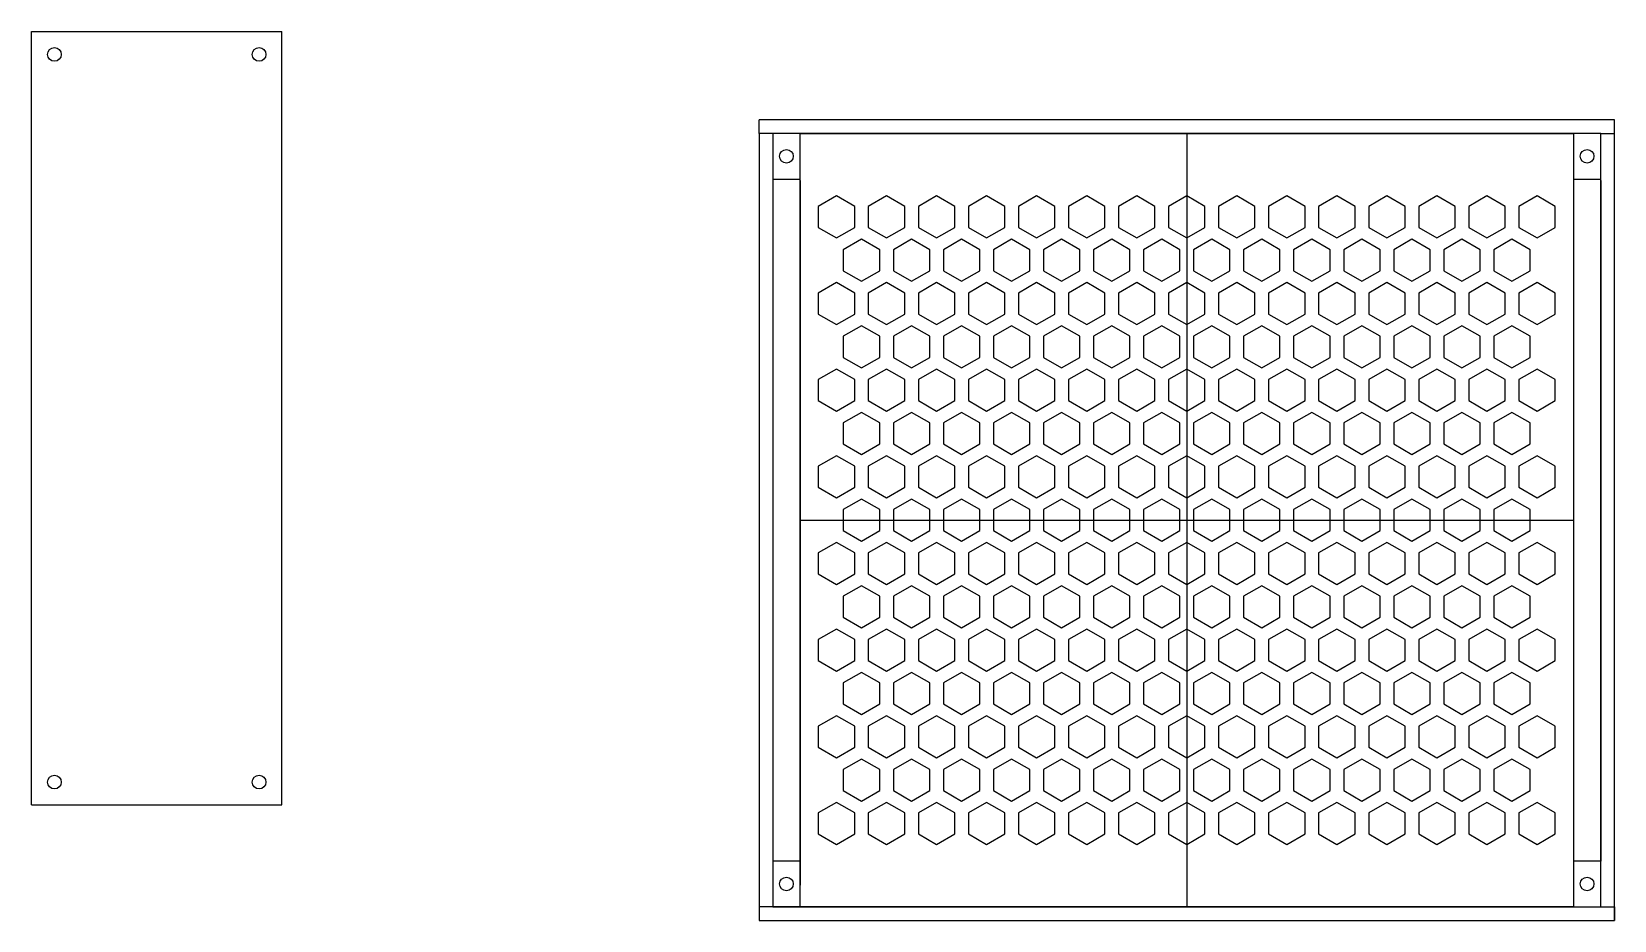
# Model space of a CAD drawing. Header units: millimetres. Extents: x 34 to 5984, y -3597 to 314.
# Drawn here: x 2719.9 to 3067.8, y -2823.3 to -2627.9 of the extents above; entities that cross this region are included whole.
import ezdxf

# ---------------------------------------------------------------- set-up
doc = ezdxf.new("R2010")
doc.units = ezdxf.units.MM

msp = doc.modelspace()

# ---------------------------------------------------------------- linework, layer by layer
for p, q in [((2719.888, -2797.933), (2719.888, -2627.933)), ((2719.888, -2627.933), (2774.888, -2627.933)), ((2774.888, -2797.933), (2774.888, -2627.933)), ((2882.815, -2650.341), (2882.815, -2660.341)), ((2888.815, -2650.341), (2882.815, -2650.341)), ((2888.815, -2660.341), (2888.815, -2650.341)), ((3058.815, -2650.341), (3058.815, -2660.341)), ((3064.815, -2650.341), (3058.815, -2650.341)), ((3064.815, -2660.341), (3064.815, -2650.341)), ((2882.815, -2660.341), (2888.815, -2660.341)), ((2882.815, -2660.341), (2882.815, -2810.341)), ((2888.815, -2660.651), (2888.815, -2683.211)), ((2888.815, -2660.651), (2888.815, -2815.591)), ((3058.815, -2660.341), (3064.815, -2660.341)), ((3064.815, -2660.651), (3064.815, -2810.341)), ((2719.888, -2797.933), (2774.888, -2797.933)), ((2882.815, -2810.341), (2882.815, -2820.341)), ((2888.815, -2810.341), (2882.815, -2810.341)), ((2888.815, -2820.341), (2888.815, -2810.341)), ((3058.815, -2810.341), (3058.815, -2820.341)), ((3064.815, -2810.341), (3058.815, -2810.341)), ((3064.815, -2820.341), (3064.815, -2810.341)), ((2888.815, -2820.341), (2882.815, -2820.341)), ((2882.815, -2820.341), (2888.815, -2820.341)), ((3058.815, -2820.341), (3064.815, -2820.341))]:
    msp.add_line(p, q)
at = {"color": 4}
for p, q in [((2879.815, -2650.341), (2879.815, -2647.341)), ((3067.815, -2647.341), (2879.815, -2647.341)), ((3067.815, -2650.341), (3067.815, -2647.341)), ((3067.815, -2823.341), (3067.815, -2647.341)), ((2882.815, -2650.341), (2879.815, -2650.341)), ((2879.815, -2650.341), (2879.815, -2820.341)), ((2882.815, -2650.341), (2882.815, -2820.341)), ((3064.815, -2650.341), (2882.815, -2650.341)), ((2973.815, -2650.341), (2973.815, -2820.341)), ((3064.815, -2820.341), (3064.815, -2650.341)), ((3064.815, -2650.341), (3067.815, -2650.341)), ((2888.815, -2735.341), (3058.815, -2735.341)), ((2972.315, -2735.341), (2975.315, -2735.341)), ((2882.815, -2820.341), (2879.815, -2820.341)), ((2879.815, -2820.341), (2879.815, -2823.341)), ((2882.815, -2820.341), (3064.815, -2820.341)), ((3064.815, -2820.341), (3067.815, -2820.341)), ((3067.815, -2820.341), (3067.815, -2823.341)), ((2879.815, -2823.341), (3067.815, -2823.341))]:
    msp.add_line(p, q, dxfattribs=at)
at = {"color": 1}
for p, q in [((2888.815, -2650.341), (3058.815, -2650.341)), ((2888.815, -2820.341), (2888.815, -2650.341)), ((3058.815, -2650.341), (3058.815, -2820.341)), ((3058.815, -2820.341), (2888.815, -2820.341))]:
    msp.add_line(p, q, dxfattribs=at)
for points in [[(2900.815, -2666.348), (2896.815, -2664.039), (2892.815, -2666.348), (2892.815, -2670.967), (2896.815, -2673.276), (2900.815, -2670.967)], [(2911.815, -2666.348), (2907.815, -2664.039), (2903.815, -2666.348), (2903.815, -2670.967), (2907.815, -2673.276), (2911.815, -2670.967)], [(2922.815, -2666.348), (2918.815, -2664.039), (2914.815, -2666.348), (2914.815, -2670.967), (2918.815, -2673.276), (2922.815, -2670.967)], [(2933.815, -2666.348), (2929.815, -2664.039), (2925.815, -2666.348), (2925.815, -2670.967), (2929.815, -2673.276), (2933.815, -2670.967)], [(2944.815, -2666.348), (2940.815, -2664.039), (2936.815, -2666.348), (2936.815, -2670.967), (2940.815, -2673.276), (2944.815, -2670.967)], [(2955.815, -2666.348), (2951.815, -2664.039), (2947.815, -2666.348), (2947.815, -2670.967), (2951.815, -2673.276), (2955.815, -2670.967)], [(2966.815, -2666.348), (2962.815, -2664.039), (2958.815, -2666.348), (2958.815, -2670.967), (2962.815, -2673.276), (2966.815, -2670.967)], [(2977.815, -2666.348), (2973.815, -2664.039), (2969.815, -2666.348), (2969.815, -2670.967), (2973.815, -2673.276), (2977.815, -2670.967)], [(2988.815, -2666.348), (2984.815, -2664.039), (2980.815, -2666.348), (2980.815, -2670.967), (2984.815, -2673.276), (2988.815, -2670.967)], [(2999.815, -2666.348), (2995.815, -2664.039), (2991.815, -2666.348), (2991.815, -2670.967), (2995.815, -2673.276), (2999.815, -2670.967)], [(3010.815, -2666.348), (3006.815, -2664.039), (3002.815, -2666.348), (3002.815, -2670.967), (3006.815, -2673.276), (3010.815, -2670.967)], [(3021.815, -2666.348), (3017.815, -2664.039), (3013.815, -2666.348), (3013.815, -2670.967), (3017.815, -2673.276), (3021.815, -2670.967)], [(3032.815, -2666.348), (3028.815, -2664.039), (3024.815, -2666.348), (3024.815, -2670.967), (3028.815, -2673.276), (3032.815, -2670.967)], [(3043.815, -2666.348), (3039.815, -2664.039), (3035.815, -2666.348), (3035.815, -2670.967), (3039.815, -2673.276), (3043.815, -2670.967)], [(3054.815, -2666.348), (3050.815, -2664.039), (3046.815, -2666.348), (3046.815, -2670.967), (3050.815, -2673.276), (3054.815, -2670.967)], [(2906.315, -2675.874), (2902.315, -2673.565), (2898.315, -2675.874), (2898.315, -2680.493), (2902.315, -2682.803), (2906.315, -2680.493)], [(2917.315, -2675.874), (2913.315, -2673.565), (2909.315, -2675.874), (2909.315, -2680.493), (2913.315, -2682.803), (2917.315, -2680.493)], [(2928.315, -2675.874), (2924.315, -2673.565), (2920.315, -2675.874), (2920.315, -2680.493), (2924.315, -2682.803), (2928.315, -2680.493)], [(2939.315, -2675.874), (2935.315, -2673.565), (2931.315, -2675.874), (2931.315, -2680.493), (2935.315, -2682.803), (2939.315, -2680.493)], [(2950.315, -2675.874), (2946.315, -2673.565), (2942.315, -2675.874), (2942.315, -2680.493), (2946.315, -2682.803), (2950.315, -2680.493)], [(2961.315, -2675.874), (2957.315, -2673.565), (2953.315, -2675.874), (2953.315, -2680.493), (2957.315, -2682.803), (2961.315, -2680.493)], [(2972.315, -2675.874), (2968.315, -2673.565), (2964.315, -2675.874), (2964.315, -2680.493), (2968.315, -2682.803), (2972.315, -2680.493)], [(2983.315, -2675.874), (2979.315, -2673.565), (2975.315, -2675.874), (2975.315, -2680.493), (2979.315, -2682.803), (2983.315, -2680.493)], [(2994.315, -2675.874), (2990.315, -2673.565), (2986.315, -2675.874), (2986.315, -2680.493), (2990.315, -2682.803), (2994.315, -2680.493)], [(3005.315, -2675.874), (3001.315, -2673.565), (2997.315, -2675.874), (2997.315, -2680.493), (3001.315, -2682.803), (3005.315, -2680.493)], [(3016.315, -2675.874), (3012.315, -2673.565), (3008.315, -2675.874), (3008.315, -2680.493), (3012.315, -2682.803), (3016.315, -2680.493)], [(3027.315, -2675.874), (3023.315, -2673.565), (3019.315, -2675.874), (3019.315, -2680.493), (3023.315, -2682.803), (3027.315, -2680.493)], [(3038.315, -2675.874), (3034.315, -2673.565), (3030.315, -2675.874), (3030.315, -2680.493), (3034.315, -2682.803), (3038.315, -2680.493)], [(3049.315, -2675.874), (3045.315, -2673.565), (3041.315, -2675.874), (3041.315, -2680.493), (3045.315, -2682.803), (3049.315, -2680.493)], [(2900.815, -2685.401), (2896.815, -2683.091), (2892.815, -2685.401), (2892.815, -2690.019), (2896.815, -2692.329), (2900.815, -2690.019)], [(2911.815, -2685.401), (2907.815, -2683.091), (2903.815, -2685.401), (2903.815, -2690.019), (2907.815, -2692.329), (2911.815, -2690.019)], [(2922.815, -2685.401), (2918.815, -2683.091), (2914.815, -2685.401), (2914.815, -2690.019), (2918.815, -2692.329), (2922.815, -2690.019)], [(2933.815, -2685.401), (2929.815, -2683.091), (2925.815, -2685.401), (2925.815, -2690.019), (2929.815, -2692.329), (2933.815, -2690.019)], [(2944.815, -2685.401), (2940.815, -2683.091), (2936.815, -2685.401), (2936.815, -2690.019), (2940.815, -2692.329), (2944.815, -2690.019)], [(2955.815, -2685.401), (2951.815, -2683.091), (2947.815, -2685.401), (2947.815, -2690.019), (2951.815, -2692.329), (2955.815, -2690.019)], [(2966.815, -2685.401), (2962.815, -2683.091), (2958.815, -2685.401), (2958.815, -2690.019), (2962.815, -2692.329), (2966.815, -2690.019)], [(2977.815, -2685.401), (2973.815, -2683.091), (2969.815, -2685.401), (2969.815, -2690.019), (2973.815, -2692.329), (2977.815, -2690.019)], [(2988.815, -2685.401), (2984.815, -2683.091), (2980.815, -2685.401), (2980.815, -2690.019), (2984.815, -2692.329), (2988.815, -2690.019)], [(2999.815, -2685.401), (2995.815, -2683.091), (2991.815, -2685.401), (2991.815, -2690.019), (2995.815, -2692.329), (2999.815, -2690.019)], [(3010.815, -2685.401), (3006.815, -2683.091), (3002.815, -2685.401), (3002.815, -2690.019), (3006.815, -2692.329), (3010.815, -2690.019)], [(3021.815, -2685.401), (3017.815, -2683.091), (3013.815, -2685.401), (3013.815, -2690.019), (3017.815, -2692.329), (3021.815, -2690.019)], [(3032.815, -2685.401), (3028.815, -2683.091), (3024.815, -2685.401), (3024.815, -2690.019), (3028.815, -2692.329), (3032.815, -2690.019)], [(3043.815, -2685.401), (3039.815, -2683.091), (3035.815, -2685.401), (3035.815, -2690.019), (3039.815, -2692.329), (3043.815, -2690.019)], [(3054.815, -2685.401), (3050.815, -2683.091), (3046.815, -2685.401), (3046.815, -2690.019), (3050.815, -2692.329), (3054.815, -2690.019)], [(2906.315, -2694.927), (2902.315, -2692.618), (2898.315, -2694.927), (2898.315, -2699.546), (2902.315, -2701.855), (2906.315, -2699.546)], [(2917.315, -2694.927), (2913.315, -2692.618), (2909.315, -2694.927), (2909.315, -2699.546), (2913.315, -2701.855), (2917.315, -2699.546)], [(2928.315, -2694.927), (2924.315, -2692.618), (2920.315, -2694.927), (2920.315, -2699.546), (2924.315, -2701.855), (2928.315, -2699.546)], [(2939.315, -2694.927), (2935.315, -2692.618), (2931.315, -2694.927), (2931.315, -2699.546), (2935.315, -2701.855), (2939.315, -2699.546)], [(2950.315, -2694.927), (2946.315, -2692.618), (2942.315, -2694.927), (2942.315, -2699.546), (2946.315, -2701.855), (2950.315, -2699.546)], [(2961.315, -2694.927), (2957.315, -2692.618), (2953.315, -2694.927), (2953.315, -2699.546), (2957.315, -2701.855), (2961.315, -2699.546)], [(2972.315, -2694.927), (2968.315, -2692.618), (2964.315, -2694.927), (2964.315, -2699.546), (2968.315, -2701.855), (2972.315, -2699.546)], [(2983.315, -2694.927), (2979.315, -2692.618), (2975.315, -2694.927), (2975.315, -2699.546), (2979.315, -2701.855), (2983.315, -2699.546)], [(2994.315, -2694.927), (2990.315, -2692.618), (2986.315, -2694.927), (2986.315, -2699.546), (2990.315, -2701.855), (2994.315, -2699.546)], [(3005.315, -2694.927), (3001.315, -2692.618), (2997.315, -2694.927), (2997.315, -2699.546), (3001.315, -2701.855), (3005.315, -2699.546)], [(3016.315, -2694.927), (3012.315, -2692.618), (3008.315, -2694.927), (3008.315, -2699.546), (3012.315, -2701.855), (3016.315, -2699.546)], [(3027.315, -2694.927), (3023.315, -2692.618), (3019.315, -2694.927), (3019.315, -2699.546), (3023.315, -2701.855), (3027.315, -2699.546)], [(3038.315, -2694.927), (3034.315, -2692.618), (3030.315, -2694.927), (3030.315, -2699.546), (3034.315, -2701.855), (3038.315, -2699.546)], [(3049.315, -2694.927), (3045.315, -2692.618), (3041.315, -2694.927), (3041.315, -2699.546), (3045.315, -2701.855), (3049.315, -2699.546)], [(2900.815, -2704.453), (2896.815, -2702.144), (2892.815, -2704.453), (2892.815, -2709.072), (2896.815, -2711.381), (2900.815, -2709.072)], [(2911.815, -2704.453), (2907.815, -2702.144), (2903.815, -2704.453), (2903.815, -2709.072), (2907.815, -2711.381), (2911.815, -2709.072)], [(2922.815, -2704.453), (2918.815, -2702.144), (2914.815, -2704.453), (2914.815, -2709.072), (2918.815, -2711.381), (2922.815, -2709.072)], [(2933.815, -2704.453), (2929.815, -2702.144), (2925.815, -2704.453), (2925.815, -2709.072), (2929.815, -2711.381), (2933.815, -2709.072)], [(2944.815, -2704.453), (2940.815, -2702.144), (2936.815, -2704.453), (2936.815, -2709.072), (2940.815, -2711.381), (2944.815, -2709.072)], [(2955.815, -2704.453), (2951.815, -2702.144), (2947.815, -2704.453), (2947.815, -2709.072), (2951.815, -2711.381), (2955.815, -2709.072)], [(2966.815, -2704.453), (2962.815, -2702.144), (2958.815, -2704.453), (2958.815, -2709.072), (2962.815, -2711.381), (2966.815, -2709.072)], [(2977.815, -2704.453), (2973.815, -2702.144), (2969.815, -2704.453), (2969.815, -2709.072), (2973.815, -2711.381), (2977.815, -2709.072)], [(2988.815, -2704.453), (2984.815, -2702.144), (2980.815, -2704.453), (2980.815, -2709.072), (2984.815, -2711.381), (2988.815, -2709.072)], [(2999.815, -2704.453), (2995.815, -2702.144), (2991.815, -2704.453), (2991.815, -2709.072), (2995.815, -2711.381), (2999.815, -2709.072)], [(3010.815, -2704.453), (3006.815, -2702.144), (3002.815, -2704.453), (3002.815, -2709.072), (3006.815, -2711.381), (3010.815, -2709.072)], [(3021.815, -2704.453), (3017.815, -2702.144), (3013.815, -2704.453), (3013.815, -2709.072), (3017.815, -2711.381), (3021.815, -2709.072)], [(3032.815, -2704.453), (3028.815, -2702.144), (3024.815, -2704.453), (3024.815, -2709.072), (3028.815, -2711.381), (3032.815, -2709.072)], [(3043.815, -2704.453), (3039.815, -2702.144), (3035.815, -2704.453), (3035.815, -2709.072), (3039.815, -2711.381), (3043.815, -2709.072)], [(3054.815, -2704.453), (3050.815, -2702.144), (3046.815, -2704.453), (3046.815, -2709.072), (3050.815, -2711.381), (3054.815, -2709.072)], [(2906.315, -2713.98), (2902.315, -2711.67), (2898.315, -2713.98), (2898.315, -2718.598), (2902.315, -2720.908), (2906.315, -2718.598)], [(2917.315, -2713.98), (2913.315, -2711.67), (2909.315, -2713.98), (2909.315, -2718.598), (2913.315, -2720.908), (2917.315, -2718.598)], [(2928.315, -2713.98), (2924.315, -2711.67), (2920.315, -2713.98), (2920.315, -2718.598), (2924.315, -2720.908), (2928.315, -2718.598)], [(2939.315, -2713.98), (2935.315, -2711.67), (2931.315, -2713.98), (2931.315, -2718.598), (2935.315, -2720.908), (2939.315, -2718.598)], [(2950.315, -2713.98), (2946.315, -2711.67), (2942.315, -2713.98), (2942.315, -2718.598), (2946.315, -2720.908), (2950.315, -2718.598)], [(2961.315, -2713.98), (2957.315, -2711.67), (2953.315, -2713.98), (2953.315, -2718.598), (2957.315, -2720.908), (2961.315, -2718.598)], [(2972.315, -2713.98), (2968.315, -2711.67), (2964.315, -2713.98), (2964.315, -2718.598), (2968.315, -2720.908), (2972.315, -2718.598)], [(2983.315, -2713.98), (2979.315, -2711.67), (2975.315, -2713.98), (2975.315, -2718.598), (2979.315, -2720.908), (2983.315, -2718.598)], [(2994.315, -2713.98), (2990.315, -2711.67), (2986.315, -2713.98), (2986.315, -2718.598), (2990.315, -2720.908), (2994.315, -2718.598)], [(3005.315, -2713.98), (3001.315, -2711.67), (2997.315, -2713.98), (2997.315, -2718.598), (3001.315, -2720.908), (3005.315, -2718.598)], [(3016.315, -2713.98), (3012.315, -2711.67), (3008.315, -2713.98), (3008.315, -2718.598), (3012.315, -2720.908), (3016.315, -2718.598)], [(3027.315, -2713.98), (3023.315, -2711.67), (3019.315, -2713.98), (3019.315, -2718.598), (3023.315, -2720.908), (3027.315, -2718.598)], [(3038.315, -2713.98), (3034.315, -2711.67), (3030.315, -2713.98), (3030.315, -2718.598), (3034.315, -2720.908), (3038.315, -2718.598)], [(3049.315, -2713.98), (3045.315, -2711.67), (3041.315, -2713.98), (3041.315, -2718.598), (3045.315, -2720.908), (3049.315, -2718.598)], [(2900.815, -2723.506), (2896.815, -2721.196), (2892.815, -2723.506), (2892.815, -2728.125), (2896.815, -2730.434), (2900.815, -2728.125)], [(2911.815, -2723.506), (2907.815, -2721.196), (2903.815, -2723.506), (2903.815, -2728.125), (2907.815, -2730.434), (2911.815, -2728.125)], [(2922.815, -2723.506), (2918.815, -2721.196), (2914.815, -2723.506), (2914.815, -2728.125), (2918.815, -2730.434), (2922.815, -2728.125)], [(2933.815, -2723.506), (2929.815, -2721.196), (2925.815, -2723.506), (2925.815, -2728.125), (2929.815, -2730.434), (2933.815, -2728.125)], [(2944.815, -2723.506), (2940.815, -2721.196), (2936.815, -2723.506), (2936.815, -2728.125), (2940.815, -2730.434), (2944.815, -2728.125)], [(2955.815, -2723.506), (2951.815, -2721.196), (2947.815, -2723.506), (2947.815, -2728.125), (2951.815, -2730.434), (2955.815, -2728.125)], [(2966.815, -2723.506), (2962.815, -2721.196), (2958.815, -2723.506), (2958.815, -2728.125), (2962.815, -2730.434), (2966.815, -2728.125)], [(2977.815, -2723.506), (2973.815, -2721.196), (2969.815, -2723.506), (2969.815, -2728.125), (2973.815, -2730.434), (2977.815, -2728.125)], [(2988.815, -2723.506), (2984.815, -2721.196), (2980.815, -2723.506), (2980.815, -2728.125), (2984.815, -2730.434), (2988.815, -2728.125)], [(2999.815, -2723.506), (2995.815, -2721.196), (2991.815, -2723.506), (2991.815, -2728.125), (2995.815, -2730.434), (2999.815, -2728.125)], [(3010.815, -2723.506), (3006.815, -2721.196), (3002.815, -2723.506), (3002.815, -2728.125), (3006.815, -2730.434), (3010.815, -2728.125)], [(3021.815, -2723.506), (3017.815, -2721.196), (3013.815, -2723.506), (3013.815, -2728.125), (3017.815, -2730.434), (3021.815, -2728.125)], [(3032.815, -2723.506), (3028.815, -2721.196), (3024.815, -2723.506), (3024.815, -2728.125), (3028.815, -2730.434), (3032.815, -2728.125)], [(3043.815, -2723.506), (3039.815, -2721.196), (3035.815, -2723.506), (3035.815, -2728.125), (3039.815, -2730.434), (3043.815, -2728.125)], [(3054.815, -2723.506), (3050.815, -2721.196), (3046.815, -2723.506), (3046.815, -2728.125), (3050.815, -2730.434), (3054.815, -2728.125)], [(2906.315, -2733.032), (2902.315, -2730.723), (2898.315, -2733.032), (2898.315, -2737.651), (2902.315, -2739.96), (2906.315, -2737.651)], [(2917.315, -2733.032), (2913.315, -2730.723), (2909.315, -2733.032), (2909.315, -2737.651), (2913.315, -2739.96), (2917.315, -2737.651)], [(2928.315, -2733.032), (2924.315, -2730.723), (2920.315, -2733.032), (2920.315, -2737.651), (2924.315, -2739.96), (2928.315, -2737.651)], [(2939.315, -2733.032), (2935.315, -2730.723), (2931.315, -2733.032), (2931.315, -2737.651), (2935.315, -2739.96), (2939.315, -2737.651)], [(2950.315, -2733.032), (2946.315, -2730.723), (2942.315, -2733.032), (2942.315, -2737.651), (2946.315, -2739.96), (2950.315, -2737.651)], [(2961.315, -2733.032), (2957.315, -2730.723), (2953.315, -2733.032), (2953.315, -2737.651), (2957.315, -2739.96), (2961.315, -2737.651)], [(2972.315, -2733.032), (2968.315, -2730.723), (2964.315, -2733.032), (2964.315, -2737.651), (2968.315, -2739.96), (2972.315, -2737.651)], [(2983.315, -2733.032), (2979.315, -2730.723), (2975.315, -2733.032), (2975.315, -2737.651), (2979.315, -2739.96), (2983.315, -2737.651)], [(2994.315, -2733.032), (2990.315, -2730.723), (2986.315, -2733.032), (2986.315, -2737.651), (2990.315, -2739.96), (2994.315, -2737.651)], [(3005.315, -2733.032), (3001.315, -2730.723), (2997.315, -2733.032), (2997.315, -2737.651), (3001.315, -2739.96), (3005.315, -2737.651)], [(3016.315, -2733.032), (3012.315, -2730.723), (3008.315, -2733.032), (3008.315, -2737.651), (3012.315, -2739.96), (3016.315, -2737.651)], [(3027.315, -2733.032), (3023.315, -2730.723), (3019.315, -2733.032), (3019.315, -2737.651), (3023.315, -2739.96), (3027.315, -2737.651)], [(3038.315, -2733.032), (3034.315, -2730.723), (3030.315, -2733.032), (3030.315, -2737.651), (3034.315, -2739.96), (3038.315, -2737.651)], [(3049.315, -2733.032), (3045.315, -2730.723), (3041.315, -2733.032), (3041.315, -2737.651), (3045.315, -2739.96), (3049.315, -2737.651)], [(2900.815, -2742.558), (2896.815, -2740.249), (2892.815, -2742.558), (2892.815, -2747.177), (2896.815, -2749.487), (2900.815, -2747.177)], [(2911.815, -2742.558), (2907.815, -2740.249), (2903.815, -2742.558), (2903.815, -2747.177), (2907.815, -2749.487), (2911.815, -2747.177)], [(2922.815, -2742.558), (2918.815, -2740.249), (2914.815, -2742.558), (2914.815, -2747.177), (2918.815, -2749.487), (2922.815, -2747.177)], [(2933.815, -2742.558), (2929.815, -2740.249), (2925.815, -2742.558), (2925.815, -2747.177), (2929.815, -2749.487), (2933.815, -2747.177)], [(2944.815, -2742.558), (2940.815, -2740.249), (2936.815, -2742.558), (2936.815, -2747.177), (2940.815, -2749.487), (2944.815, -2747.177)], [(2955.815, -2742.558), (2951.815, -2740.249), (2947.815, -2742.558), (2947.815, -2747.177), (2951.815, -2749.487), (2955.815, -2747.177)], [(2966.815, -2742.558), (2962.815, -2740.249), (2958.815, -2742.558), (2958.815, -2747.177), (2962.815, -2749.487), (2966.815, -2747.177)], [(2977.815, -2742.558), (2973.815, -2740.249), (2969.815, -2742.558), (2969.815, -2747.177), (2973.815, -2749.487), (2977.815, -2747.177)], [(2988.815, -2742.558), (2984.815, -2740.249), (2980.815, -2742.558), (2980.815, -2747.177), (2984.815, -2749.487), (2988.815, -2747.177)], [(2999.815, -2742.558), (2995.815, -2740.249), (2991.815, -2742.558), (2991.815, -2747.177), (2995.815, -2749.487), (2999.815, -2747.177)], [(3010.815, -2742.558), (3006.815, -2740.249), (3002.815, -2742.558), (3002.815, -2747.177), (3006.815, -2749.487), (3010.815, -2747.177)], [(3021.815, -2742.558), (3017.815, -2740.249), (3013.815, -2742.558), (3013.815, -2747.177), (3017.815, -2749.487), (3021.815, -2747.177)], [(3032.815, -2742.558), (3028.815, -2740.249), (3024.815, -2742.558), (3024.815, -2747.177), (3028.815, -2749.487), (3032.815, -2747.177)], [(3043.815, -2742.558), (3039.815, -2740.249), (3035.815, -2742.558), (3035.815, -2747.177), (3039.815, -2749.487), (3043.815, -2747.177)], [(3054.815, -2742.558), (3050.815, -2740.249), (3046.815, -2742.558), (3046.815, -2747.177), (3050.815, -2749.487), (3054.815, -2747.177)], [(2906.315, -2752.085), (2902.315, -2749.775), (2898.315, -2752.085), (2898.315, -2756.703), (2902.315, -2759.013), (2906.315, -2756.703)], [(2917.315, -2752.085), (2913.315, -2749.775), (2909.315, -2752.085), (2909.315, -2756.703), (2913.315, -2759.013), (2917.315, -2756.703)], [(2928.315, -2752.085), (2924.315, -2749.775), (2920.315, -2752.085), (2920.315, -2756.703), (2924.315, -2759.013), (2928.315, -2756.703)], [(2939.315, -2752.085), (2935.315, -2749.775), (2931.315, -2752.085), (2931.315, -2756.703), (2935.315, -2759.013), (2939.315, -2756.703)], [(2950.315, -2752.085), (2946.315, -2749.775), (2942.315, -2752.085), (2942.315, -2756.703), (2946.315, -2759.013), (2950.315, -2756.703)], [(2961.315, -2752.085), (2957.315, -2749.775), (2953.315, -2752.085), (2953.315, -2756.703), (2957.315, -2759.013), (2961.315, -2756.703)], [(2972.315, -2752.085), (2968.315, -2749.775), (2964.315, -2752.085), (2964.315, -2756.703), (2968.315, -2759.013), (2972.315, -2756.703)], [(2983.315, -2752.085), (2979.315, -2749.775), (2975.315, -2752.085), (2975.315, -2756.703), (2979.315, -2759.013), (2983.315, -2756.703)], [(2994.315, -2752.085), (2990.315, -2749.775), (2986.315, -2752.085), (2986.315, -2756.703), (2990.315, -2759.013), (2994.315, -2756.703)], [(3005.315, -2752.085), (3001.315, -2749.775), (2997.315, -2752.085), (2997.315, -2756.703), (3001.315, -2759.013), (3005.315, -2756.703)], [(3016.315, -2752.085), (3012.315, -2749.775), (3008.315, -2752.085), (3008.315, -2756.703), (3012.315, -2759.013), (3016.315, -2756.703)], [(3027.315, -2752.085), (3023.315, -2749.775), (3019.315, -2752.085), (3019.315, -2756.703), (3023.315, -2759.013), (3027.315, -2756.703)], [(3038.315, -2752.085), (3034.315, -2749.775), (3030.315, -2752.085), (3030.315, -2756.703), (3034.315, -2759.013), (3038.315, -2756.703)], [(3049.315, -2752.085), (3045.315, -2749.775), (3041.315, -2752.085), (3041.315, -2756.703), (3045.315, -2759.013), (3049.315, -2756.703)], [(2900.815, -2761.611), (2896.815, -2759.301), (2892.815, -2761.611), (2892.815, -2766.23), (2896.815, -2768.539), (2900.815, -2766.23)], [(2911.815, -2761.611), (2907.815, -2759.301), (2903.815, -2761.611), (2903.815, -2766.23), (2907.815, -2768.539), (2911.815, -2766.23)], [(2922.815, -2761.611), (2918.815, -2759.301), (2914.815, -2761.611), (2914.815, -2766.23), (2918.815, -2768.539), (2922.815, -2766.23)], [(2933.815, -2761.611), (2929.815, -2759.301), (2925.815, -2761.611), (2925.815, -2766.23), (2929.815, -2768.539), (2933.815, -2766.23)], [(2944.815, -2761.611), (2940.815, -2759.301), (2936.815, -2761.611), (2936.815, -2766.23), (2940.815, -2768.539), (2944.815, -2766.23)], [(2955.815, -2761.611), (2951.815, -2759.301), (2947.815, -2761.611), (2947.815, -2766.23), (2951.815, -2768.539), (2955.815, -2766.23)], [(2966.815, -2761.611), (2962.815, -2759.301), (2958.815, -2761.611), (2958.815, -2766.23), (2962.815, -2768.539), (2966.815, -2766.23)], [(2977.815, -2761.611), (2973.815, -2759.301), (2969.815, -2761.611), (2969.815, -2766.23), (2973.815, -2768.539), (2977.815, -2766.23)], [(2988.815, -2761.611), (2984.815, -2759.301), (2980.815, -2761.611), (2980.815, -2766.23), (2984.815, -2768.539), (2988.815, -2766.23)], [(2999.815, -2761.611), (2995.815, -2759.301), (2991.815, -2761.611), (2991.815, -2766.23), (2995.815, -2768.539), (2999.815, -2766.23)], [(3010.815, -2761.611), (3006.815, -2759.301), (3002.815, -2761.611), (3002.815, -2766.23), (3006.815, -2768.539), (3010.815, -2766.23)], [(3021.815, -2761.611), (3017.815, -2759.301), (3013.815, -2761.611), (3013.815, -2766.23), (3017.815, -2768.539), (3021.815, -2766.23)], [(3032.815, -2761.611), (3028.815, -2759.301), (3024.815, -2761.611), (3024.815, -2766.23), (3028.815, -2768.539), (3032.815, -2766.23)], [(3043.815, -2761.611), (3039.815, -2759.301), (3035.815, -2761.611), (3035.815, -2766.23), (3039.815, -2768.539), (3043.815, -2766.23)], [(3054.815, -2761.611), (3050.815, -2759.301), (3046.815, -2761.611), (3046.815, -2766.23), (3050.815, -2768.539), (3054.815, -2766.23)], [(2906.315, -2771.137), (2902.315, -2768.828), (2898.315, -2771.137), (2898.315, -2775.756), (2902.315, -2778.065), (2906.315, -2775.756)], [(2917.315, -2771.137), (2913.315, -2768.828), (2909.315, -2771.137), (2909.315, -2775.756), (2913.315, -2778.065), (2917.315, -2775.756)], [(2928.315, -2771.137), (2924.315, -2768.828), (2920.315, -2771.137), (2920.315, -2775.756), (2924.315, -2778.065), (2928.315, -2775.756)], [(2939.315, -2771.137), (2935.315, -2768.828), (2931.315, -2771.137), (2931.315, -2775.756), (2935.315, -2778.065), (2939.315, -2775.756)], [(2950.315, -2771.137), (2946.315, -2768.828), (2942.315, -2771.137), (2942.315, -2775.756), (2946.315, -2778.065), (2950.315, -2775.756)], [(2961.315, -2771.137), (2957.315, -2768.828), (2953.315, -2771.137), (2953.315, -2775.756), (2957.315, -2778.065), (2961.315, -2775.756)], [(2972.315, -2771.137), (2968.315, -2768.828), (2964.315, -2771.137), (2964.315, -2775.756), (2968.315, -2778.065), (2972.315, -2775.756)], [(2983.315, -2771.137), (2979.315, -2768.828), (2975.315, -2771.137), (2975.315, -2775.756), (2979.315, -2778.065), (2983.315, -2775.756)], [(2994.315, -2771.137), (2990.315, -2768.828), (2986.315, -2771.137), (2986.315, -2775.756), (2990.315, -2778.065), (2994.315, -2775.756)], [(3005.315, -2771.137), (3001.315, -2768.828), (2997.315, -2771.137), (2997.315, -2775.756), (3001.315, -2778.065), (3005.315, -2775.756)], [(3016.315, -2771.137), (3012.315, -2768.828), (3008.315, -2771.137), (3008.315, -2775.756), (3012.315, -2778.065), (3016.315, -2775.756)], [(3027.315, -2771.137), (3023.315, -2768.828), (3019.315, -2771.137), (3019.315, -2775.756), (3023.315, -2778.065), (3027.315, -2775.756)], [(3038.315, -2771.137), (3034.315, -2768.828), (3030.315, -2771.137), (3030.315, -2775.756), (3034.315, -2778.065), (3038.315, -2775.756)], [(3049.315, -2771.137), (3045.315, -2768.828), (3041.315, -2771.137), (3041.315, -2775.756), (3045.315, -2778.065), (3049.315, -2775.756)], [(2900.815, -2780.663), (2896.815, -2778.354), (2892.815, -2780.663), (2892.815, -2785.282), (2896.815, -2787.592), (2900.815, -2785.282)], [(2911.815, -2780.663), (2907.815, -2778.354), (2903.815, -2780.663), (2903.815, -2785.282), (2907.815, -2787.592), (2911.815, -2785.282)], [(2922.815, -2780.663), (2918.815, -2778.354), (2914.815, -2780.663), (2914.815, -2785.282), (2918.815, -2787.592), (2922.815, -2785.282)], [(2933.815, -2780.663), (2929.815, -2778.354), (2925.815, -2780.663), (2925.815, -2785.282), (2929.815, -2787.592), (2933.815, -2785.282)], [(2944.815, -2780.663), (2940.815, -2778.354), (2936.815, -2780.663), (2936.815, -2785.282), (2940.815, -2787.592), (2944.815, -2785.282)], [(2955.815, -2780.663), (2951.815, -2778.354), (2947.815, -2780.663), (2947.815, -2785.282), (2951.815, -2787.592), (2955.815, -2785.282)], [(2966.815, -2780.663), (2962.815, -2778.354), (2958.815, -2780.663), (2958.815, -2785.282), (2962.815, -2787.592), (2966.815, -2785.282)], [(2977.815, -2780.663), (2973.815, -2778.354), (2969.815, -2780.663), (2969.815, -2785.282), (2973.815, -2787.592), (2977.815, -2785.282)], [(2988.815, -2780.663), (2984.815, -2778.354), (2980.815, -2780.663), (2980.815, -2785.282), (2984.815, -2787.592), (2988.815, -2785.282)], [(2999.815, -2780.663), (2995.815, -2778.354), (2991.815, -2780.663), (2991.815, -2785.282), (2995.815, -2787.592), (2999.815, -2785.282)], [(3010.815, -2780.663), (3006.815, -2778.354), (3002.815, -2780.663), (3002.815, -2785.282), (3006.815, -2787.592), (3010.815, -2785.282)], [(3021.815, -2780.663), (3017.815, -2778.354), (3013.815, -2780.663), (3013.815, -2785.282), (3017.815, -2787.592), (3021.815, -2785.282)], [(3032.815, -2780.663), (3028.815, -2778.354), (3024.815, -2780.663), (3024.815, -2785.282), (3028.815, -2787.592), (3032.815, -2785.282)], [(3043.815, -2780.663), (3039.815, -2778.354), (3035.815, -2780.663), (3035.815, -2785.282), (3039.815, -2787.592), (3043.815, -2785.282)], [(3054.815, -2780.663), (3050.815, -2778.354), (3046.815, -2780.663), (3046.815, -2785.282), (3050.815, -2787.592), (3054.815, -2785.282)], [(2906.315, -2790.19), (2902.315, -2787.88), (2898.315, -2790.19), (2898.315, -2794.809), (2902.315, -2797.118), (2906.315, -2794.809)], [(2917.315, -2790.19), (2913.315, -2787.88), (2909.315, -2790.19), (2909.315, -2794.809), (2913.315, -2797.118), (2917.315, -2794.809)], [(2928.315, -2790.19), (2924.315, -2787.88), (2920.315, -2790.19), (2920.315, -2794.809), (2924.315, -2797.118), (2928.315, -2794.809)], [(2939.315, -2790.19), (2935.315, -2787.88), (2931.315, -2790.19), (2931.315, -2794.809), (2935.315, -2797.118), (2939.315, -2794.809)], [(2950.315, -2790.19), (2946.315, -2787.88), (2942.315, -2790.19), (2942.315, -2794.809), (2946.315, -2797.118), (2950.315, -2794.809)], [(2961.315, -2790.19), (2957.315, -2787.88), (2953.315, -2790.19), (2953.315, -2794.809), (2957.315, -2797.118), (2961.315, -2794.809)], [(2972.315, -2790.19), (2968.315, -2787.88), (2964.315, -2790.19), (2964.315, -2794.809), (2968.315, -2797.118), (2972.315, -2794.809)], [(2983.315, -2790.19), (2979.315, -2787.88), (2975.315, -2790.19), (2975.315, -2794.809), (2979.315, -2797.118), (2983.315, -2794.809)], [(2994.315, -2790.19), (2990.315, -2787.88), (2986.315, -2790.19), (2986.315, -2794.809), (2990.315, -2797.118), (2994.315, -2794.809)], [(3005.315, -2790.19), (3001.315, -2787.88), (2997.315, -2790.19), (2997.315, -2794.809), (3001.315, -2797.118), (3005.315, -2794.809)], [(3016.315, -2790.19), (3012.315, -2787.88), (3008.315, -2790.19), (3008.315, -2794.809), (3012.315, -2797.118), (3016.315, -2794.809)], [(3027.315, -2790.19), (3023.315, -2787.88), (3019.315, -2790.19), (3019.315, -2794.809), (3023.315, -2797.118), (3027.315, -2794.809)], [(3038.315, -2790.19), (3034.315, -2787.88), (3030.315, -2790.19), (3030.315, -2794.809), (3034.315, -2797.118), (3038.315, -2794.809)], [(3049.315, -2790.19), (3045.315, -2787.88), (3041.315, -2790.19), (3041.315, -2794.809), (3045.315, -2797.118), (3049.315, -2794.809)], [(2900.815, -2799.716), (2896.815, -2797.407), (2892.815, -2799.716), (2892.815, -2804.335), (2896.815, -2806.644), (2900.815, -2804.335)], [(2911.815, -2799.716), (2907.815, -2797.407), (2903.815, -2799.716), (2903.815, -2804.335), (2907.815, -2806.644), (2911.815, -2804.335)], [(2922.815, -2799.716), (2918.815, -2797.407), (2914.815, -2799.716), (2914.815, -2804.335), (2918.815, -2806.644), (2922.815, -2804.335)], [(2933.815, -2799.716), (2929.815, -2797.407), (2925.815, -2799.716), (2925.815, -2804.335), (2929.815, -2806.644), (2933.815, -2804.335)], [(2944.815, -2799.716), (2940.815, -2797.407), (2936.815, -2799.716), (2936.815, -2804.335), (2940.815, -2806.644), (2944.815, -2804.335)], [(2955.815, -2799.716), (2951.815, -2797.407), (2947.815, -2799.716), (2947.815, -2804.335), (2951.815, -2806.644), (2955.815, -2804.335)], [(2966.815, -2799.716), (2962.815, -2797.407), (2958.815, -2799.716), (2958.815, -2804.335), (2962.815, -2806.644), (2966.815, -2804.335)], [(2977.815, -2799.716), (2973.815, -2797.407), (2969.815, -2799.716), (2969.815, -2804.335), (2973.815, -2806.644), (2977.815, -2804.335)], [(2988.815, -2799.716), (2984.815, -2797.407), (2980.815, -2799.716), (2980.815, -2804.335), (2984.815, -2806.644), (2988.815, -2804.335)], [(2999.815, -2799.716), (2995.815, -2797.407), (2991.815, -2799.716), (2991.815, -2804.335), (2995.815, -2806.644), (2999.815, -2804.335)], [(3010.815, -2799.716), (3006.815, -2797.407), (3002.815, -2799.716), (3002.815, -2804.335), (3006.815, -2806.644), (3010.815, -2804.335)], [(3021.815, -2799.716), (3017.815, -2797.407), (3013.815, -2799.716), (3013.815, -2804.335), (3017.815, -2806.644), (3021.815, -2804.335)], [(3032.815, -2799.716), (3028.815, -2797.407), (3024.815, -2799.716), (3024.815, -2804.335), (3028.815, -2806.644), (3032.815, -2804.335)], [(3043.815, -2799.716), (3039.815, -2797.407), (3035.815, -2799.716), (3035.815, -2804.335), (3039.815, -2806.644), (3043.815, -2804.335)], [(3054.815, -2799.716), (3050.815, -2797.407), (3046.815, -2799.716), (3046.815, -2804.335), (3050.815, -2806.644), (3054.815, -2804.335)]]:
    msp.add_lwpolyline(points, close=True)
for centre in [(2724.888, -2632.933), (2769.888, -2632.933), (2885.815, -2655.341), (3061.815, -2655.341), (2724.888, -2792.933), (2769.888, -2792.933), (2885.815, -2815.341), (3061.815, -2815.341)]:
    msp.add_circle(centre, 1.5, dxfattribs=at)

doc.saveas('drawing.dxf')
